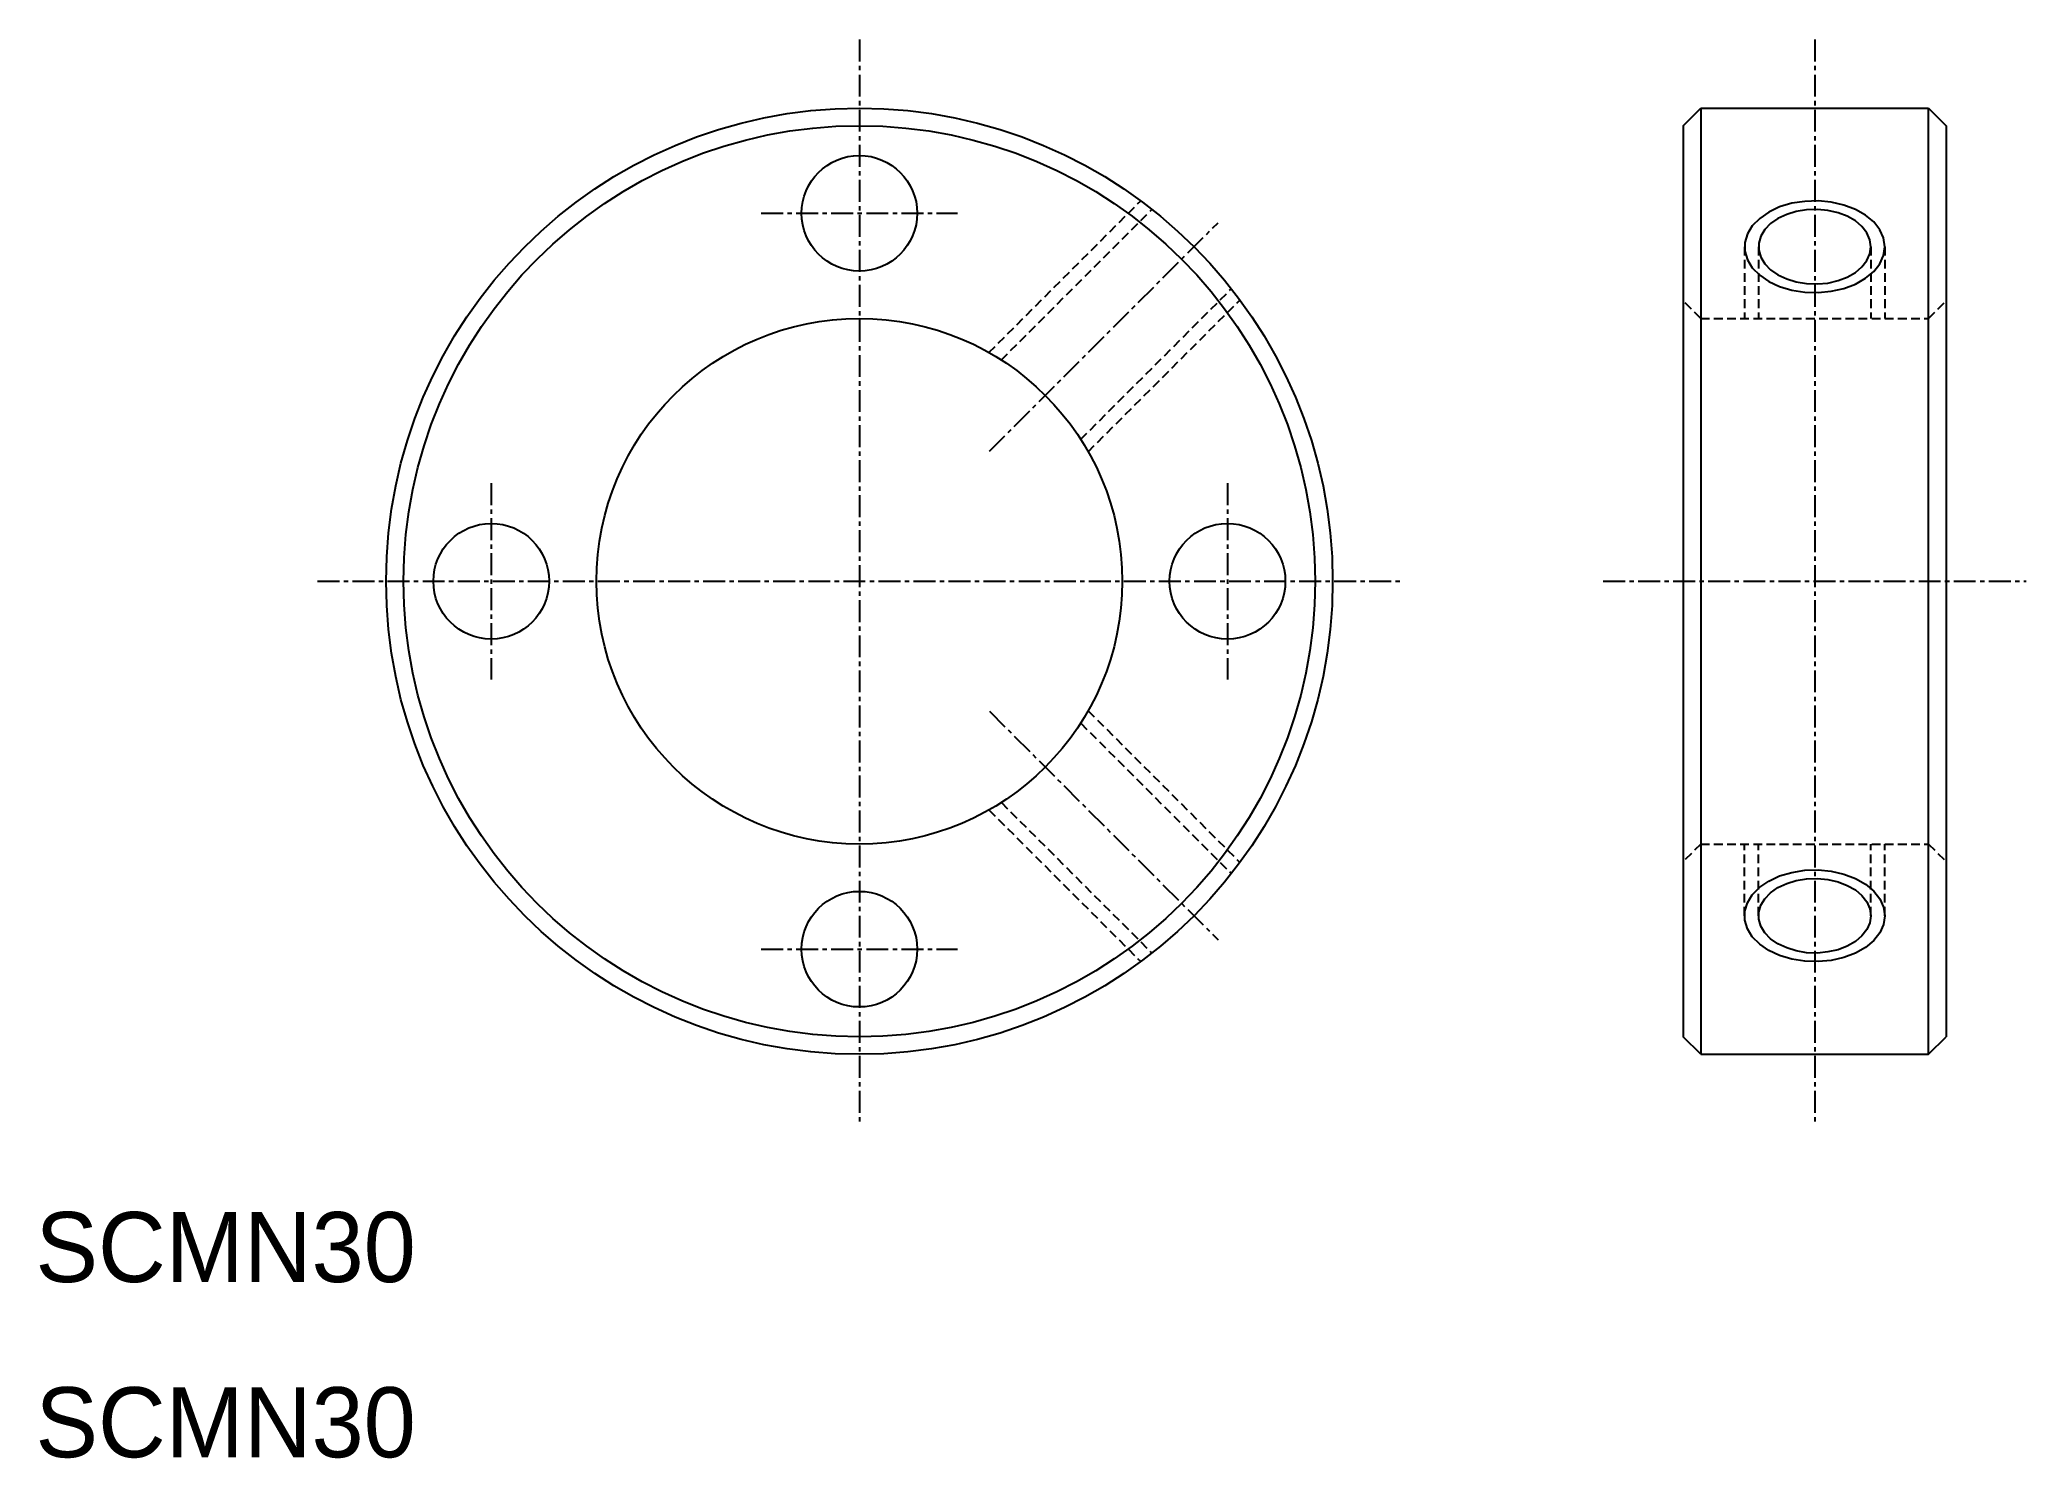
# Model space of a CAD drawing. Extents: x 10 to 124, y 10 to 91.
import ezdxf

# ---------------------------------------------------------------- set-up
doc = ezdxf.new("R2010")
doc.units = 0
doc.linetypes.add('CENTER', pattern=[2, 1.25, -0.25, 0.25, -0.25])
doc.linetypes.add('DASHED', pattern=[0.75, 0.5, -0.25])
doc.layers.get('0').update_dxf_attribs({"linetype": 'CONTINUOUS'})
doc.layers.add('CENTER', color=1, linetype='CENTER')

msp = doc.modelspace()

# ---------------------------------------------------------------- linework, layer by layer
at = {"color": 7, "linetype": 'CONTINUOUS'}
for p, q in [((104, 86), (105, 87)), ((105, 87), (105, 33)), ((105, 87), (118, 87)), ((108.25, 87), (108.25, 87)), ((111.5, 87), (111.5, 87)), ((118, 33), (118, 87)), ((118, 87), (119, 86)), ((104, 86), (104, 34)), ((119, 86), (119, 34)), ((105, 33), (104, 34)), ((118, 33), (119, 34)), ((105, 33), (118, 33))]:
    msp.add_line(p, q, dxfattribs=at)
at = {"color": 3, "linetype": 'DASHED'}
for p, q in [((64.39, 73.05), (73.05, 81.71)), ((65.1, 72.63), (73.69, 81.22)), ((107.5, 79.09), (107.5, 75)), ((108.3, 79.09), (108.3, 75)), ((114.7, 79.09), (114.7, 75)), ((115.5, 79.09), (115.5, 75)), ((69.63, 68.1), (78.22, 76.69)), ((70.05, 67.39), (78.71, 76.05)), ((105, 75), (104, 76)), ((118, 75), (119, 76)), ((105, 75), (118, 75)), ((70.05, 52.61), (78.71, 43.95)), ((69.63, 51.9), (78.22, 43.31)), ((64.39, 46.95), (73.05, 38.29)), ((65.1, 47.37), (73.69, 38.78)), ((105, 45), (104, 44)), ((105, 45), (118, 45)), ((107.5, 40.91), (107.5, 45)), ((108.3, 40.91), (108.3, 45)), ((114.7, 40.91), (114.7, 45)), ((115.5, 40.91), (115.5, 45)), ((118, 45), (119, 44))]:
    msp.add_line(p, q, dxfattribs=at)
at = {"color": 3, "flags": 128}
msp.add_lwpolyline([(115.5, 79.09), (115.43, 79.59), (115.21, 80.06), (114.87, 80.51), (114.39, 80.9), (113.82, 81.22), (113.16, 81.47), (112.44, 81.64), (111.69, 81.71), (110.93, 81.68), (110.19, 81.57), (109.5, 81.36), (108.88, 81.07), (108.36, 80.71), (107.94, 80.29), (107.66, 79.83), (107.52, 79.34), (107.52, 78.84), (107.66, 78.35), (107.94, 77.89), (108.36, 77.47), (108.88, 77.11), (109.5, 76.82), (110.19, 76.62), (110.93, 76.5), (111.69, 76.48), (112.44, 76.55), (113.16, 76.71), (113.82, 76.96), (114.39, 77.29), (114.87, 77.68), (115.21, 78.12), (115.43, 78.6)], close=True, dxfattribs=at)
at = {"color": 7, "linetype": 'CONTINUOUS', "flags": 128}
msp.add_lwpolyline([(114.7, 79.09), (114.64, 79.49), (114.47, 79.88), (114.19, 80.24), (113.82, 80.56), (113.36, 80.83), (112.83, 81.03), (112.25, 81.16), (111.65, 81.22), (111.04, 81.2), (110.45, 81.1), (109.9, 80.93), (109.4, 80.7), (108.98, 80.41), (108.66, 80.07), (108.43, 79.69), (108.31, 79.29), (108.31, 78.89), (108.43, 78.49), (108.66, 78.12), (108.98, 77.78), (109.4, 77.48), (109.9, 77.25), (110.45, 77.08), (111.04, 76.99), (111.65, 76.97), (112.25, 77.02), (112.83, 77.16), (113.36, 77.36), (113.82, 77.62), (114.19, 77.94), (114.47, 78.3), (114.64, 78.69)], close=True, dxfattribs=at)
at = {"color": 3, "extrusion": (0, 0, -1), "flags": 128}
msp.add_lwpolyline([(-115.5, 40.91), (-115.43, 40.41), (-115.21, 39.94), (-114.87, 39.49), (-114.39, 39.1), (-113.82, 38.78), (-113.16, 38.53), (-112.44, 38.36), (-111.69, 38.29), (-110.93, 38.32), (-110.19, 38.43), (-109.5, 38.64), (-108.88, 38.93), (-108.36, 39.29), (-107.94, 39.71), (-107.66, 40.17), (-107.52, 40.66), (-107.52, 41.16), (-107.66, 41.65), (-107.94, 42.11), (-108.36, 42.53), (-108.88, 42.89), (-109.5, 43.18), (-110.19, 43.38), (-110.93, 43.5), (-111.69, 43.52), (-112.44, 43.45), (-113.16, 43.29), (-113.82, 43.04), (-114.39, 42.71), (-114.87, 42.32), (-115.21, 41.88), (-115.43, 41.4)], close=True, dxfattribs=at)
at = {"color": 7, "linetype": 'CONTINUOUS', "extrusion": (0, 0, -1), "flags": 128}
msp.add_lwpolyline([(-114.7, 40.91), (-114.64, 40.51), (-114.47, 40.12), (-114.19, 39.76), (-113.82, 39.44), (-113.36, 39.17), (-112.83, 38.97), (-112.25, 38.84), (-111.65, 38.78), (-111.04, 38.8), (-110.45, 38.9), (-109.9, 39.07), (-109.4, 39.3), (-108.98, 39.59), (-108.66, 39.93), (-108.43, 40.31), (-108.31, 40.71), (-108.31, 41.11), (-108.43, 41.51), (-108.66, 41.88), (-108.98, 42.22), (-109.4, 42.52), (-109.9, 42.75), (-110.45, 42.92), (-111.04, 43.01), (-111.65, 43.03), (-112.25, 42.98), (-112.83, 42.84), (-113.36, 42.64), (-113.82, 42.38), (-114.19, 42.06), (-114.47, 41.7), (-114.64, 41.31)], close=True, dxfattribs=at)
at = {"color": 7, "linetype": 'CONTINUOUS'}
for centre, radius in [((57, 60), 27), ((57, 60), 26), ((57, 81), 3.3), ((57, 60), 15), ((36, 60), 3.3), ((78, 60), 3.3), ((57, 39), 3.3)]:
    msp.add_circle(centre, radius, dxfattribs=at)
at = {"layer": 'CENTER', "color": 1, "linetype": 'CENTER'}
for p, q in [((57, 90.91), (57, 29.09)), ((111.5, 90.91), (111.5, 29.09)), ((51.4, 81), (62.6, 81)), ((64.42, 67.42), (77.46, 80.46)), ((36, 65.6), (36, 54.4)), ((78, 65.6), (78, 54.4)), ((26.09, 60), (87.91, 60)), ((99.43, 60), (123.57, 60)), ((64.42, 52.58), (77.46, 39.54)), ((51.4, 39), (62.6, 39))]:
    msp.add_line(p, q, dxfattribs=at)

# ---------------------------------------------------------------- texts
at = {"color": 7, "linetype": 'CONTINUOUS'}
for p in [(10, 20), (10, 10)]:
    msp.add_text('SCMN30', height=4, dxfattribs=at).set_placement(p)

doc.saveas('drawing.dxf')
